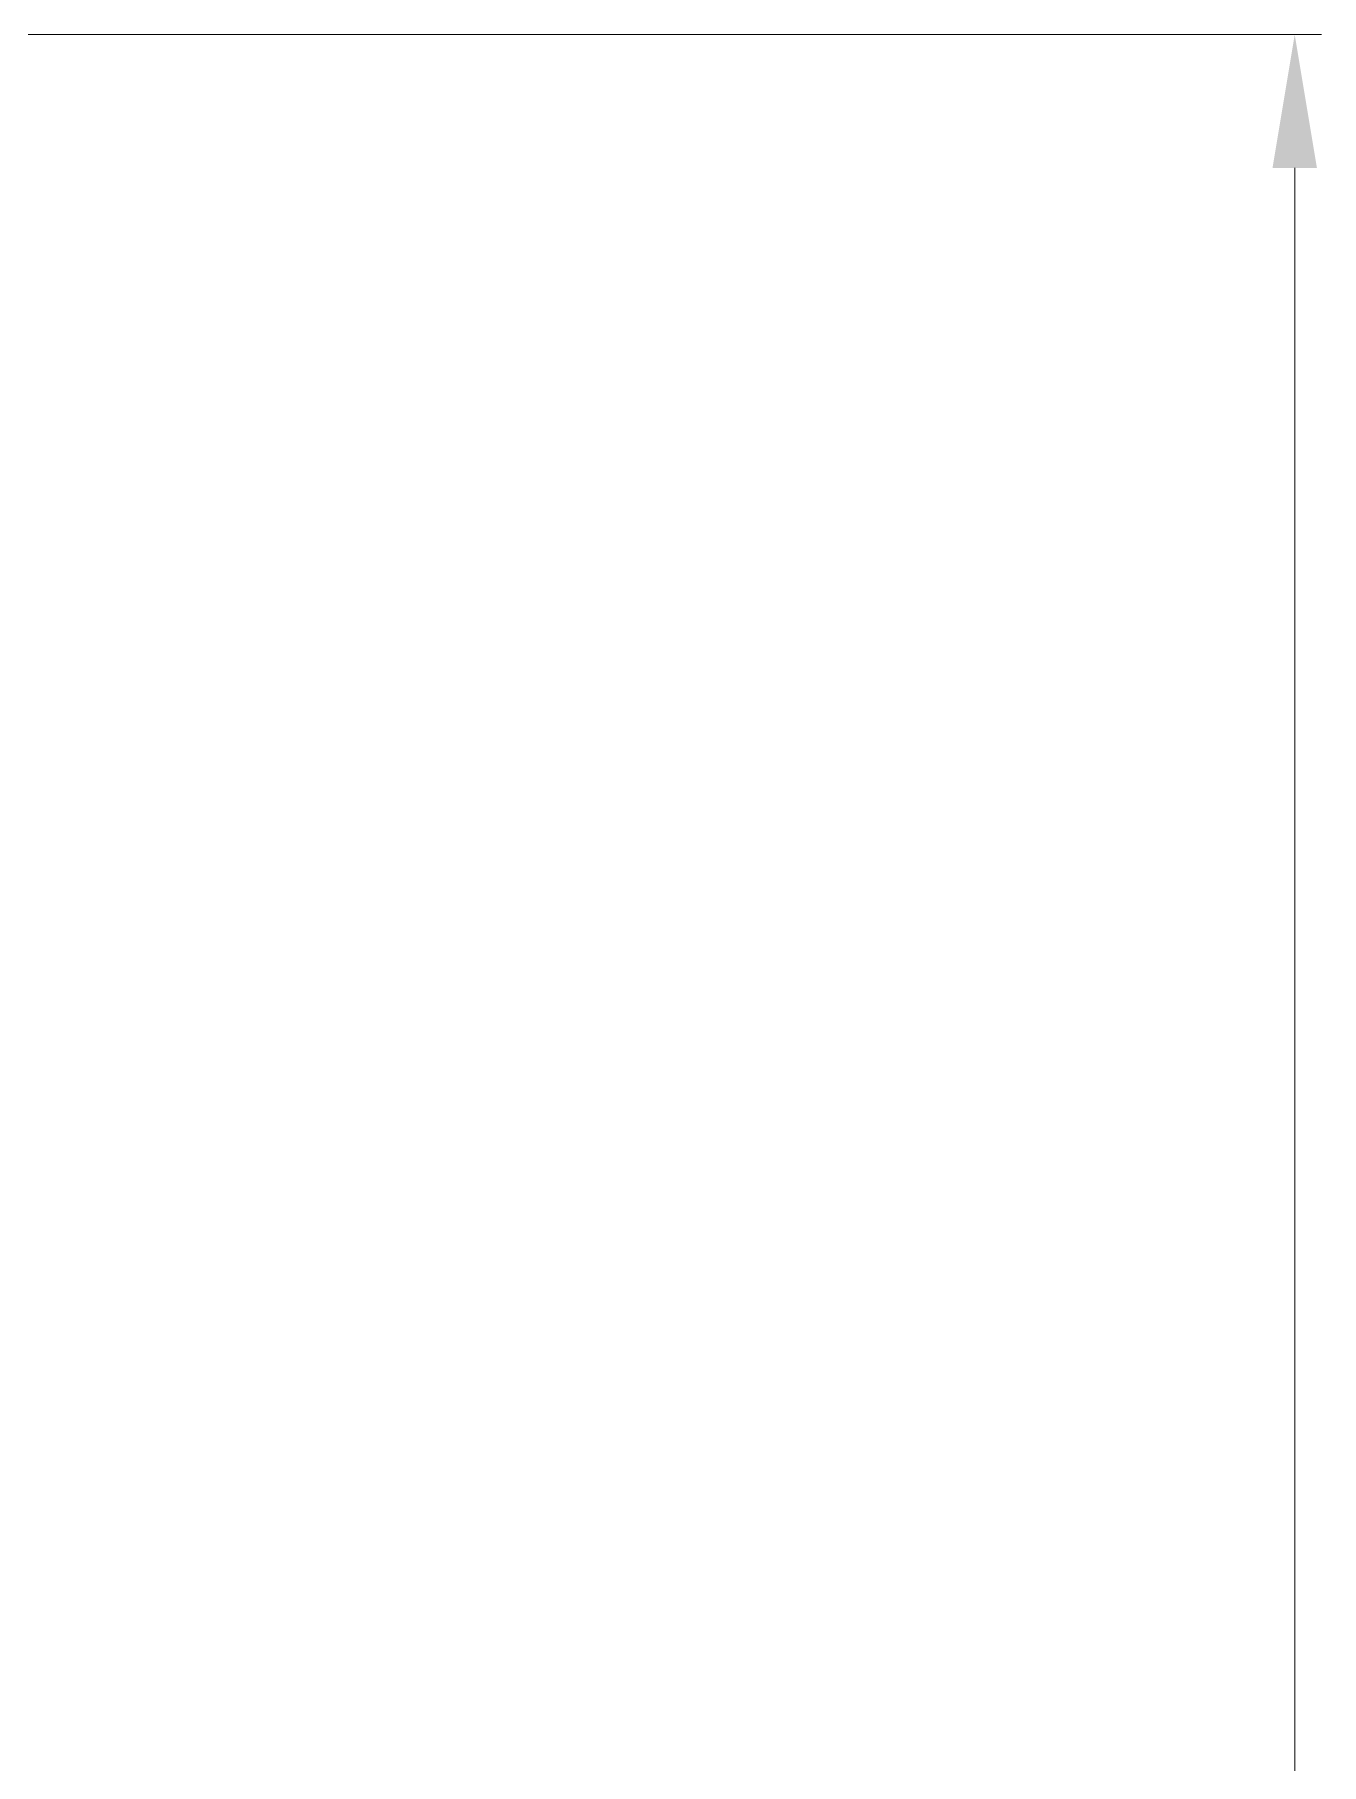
# Model space of a CAD drawing. Header units: inches. Extents: x -122986 to 27550, y -4965 to 6170.
# Drawn here: x 5705.9 to 5754.2, y 1236.1 to 1301 of the extents above; entities that cross this region are included whole.
import ezdxf

# ---------------------------------------------------------------- set-up
doc = ezdxf.new("R2010")
doc.units = ezdxf.units.IN
doc.header["$LTSCALE"] = 2
doc.header["$MEASUREMENT"] = 0
doc.layers.add('1 Kich Thước', color=7, linetype='Continuous', lineweight=15)
doc.styles.add('tinh', font='arial.ttf')
doc.dimstyles.new('Tịnh', dxfattribs={"dimtxt": 0.3, "dimasz": 1.5, "dimexe": 1, "dimexo": 0.0625, "dimgap": 0.4, "dimtad": 1, "dimtoh": 1, "dimzin": 0, "dimdsep": 46, "dimtxsty": 'tinh', "dimcen": 0.09, "dimclrd": 256, "dimclre": 256, "dimclrt": 4, "dimadec": 0, "dimazin": 0, "dimtfac": 1, "dimtofl": 0, "dimtmove": 0, "dimatfit": 3, "dimfxl": 1, "dimtfillclr": 4, "dimtolj": 1, "dimtzin": 0, "dimlwd": -1, "dimlwe": -1, "dimarcsym": 0})

# ---------------------------------------------------------------- blocks, each defined once
blk = doc.blocks.new('*D229')
at = {"layer": '1 Kich Thước', "ltscale": 15, "transparency": 16777216}
for p, q in [((5626.536, 1300.975), (5754.162, 1300.975)), ((5753.162, 1075.975), (5753.162, 1295.975)), ((5709.536, 1070.975), (5754.162, 1070.975))]:
    blk.add_line(p, q, dxfattribs=at)
for points in [[(5752.329, 1295.975), (5753.995, 1295.975), (5753.162, 1300.975)], [(5752.329, 1075.975), (5753.995, 1075.975), (5753.162, 1070.975)]]:
    blk.add_solid(points, dxfattribs=at)
at = {"layer": 'Defpoints', "color": 0, "ltscale": 15, "transparency": 16777216}
for p in [(5626.474, 1300.975), (5753.162, 1300.975), (5709.474, 1070.975)]:
    blk.add_point(p, dxfattribs=at)
at = {"layer": '1 Kich Thước', "color": 4, "ltscale": 15, "transparency": 16777216, "insert": (5750.129, 1185.975), "char_height": 0.3, "attachment_point": 5, "rotation": 90, "style": 'tinh'}
blk.add_mtext('\\A1;{\\H10x;230}', dxfattribs=at)

msp = doc.modelspace()

# ---------------------------------------------------------------- dimensions: what is measured, and where the dimension line sits
at = {"layer": '1 Kich Thước', "ltscale": 15}
dim = msp.add_linear_dim(base=(5753.162, 1300.975), p1=(5709.474, 1070.975), p2=(5626.474, 1300.975), angle=90, text='{\\H10x;230}', dimstyle='Tịnh', override={"dimtxt": 0.3, "dimasz": 5, "dimgap": 1.5, "dimlwd": 65535}, dxfattribs=at)
dim.commit()
dim.dimension.update_dxf_attribs({"geometry": '*D229', "text_midpoint": (5750.129, 1185.975)})

doc.saveas('drawing.dxf')
